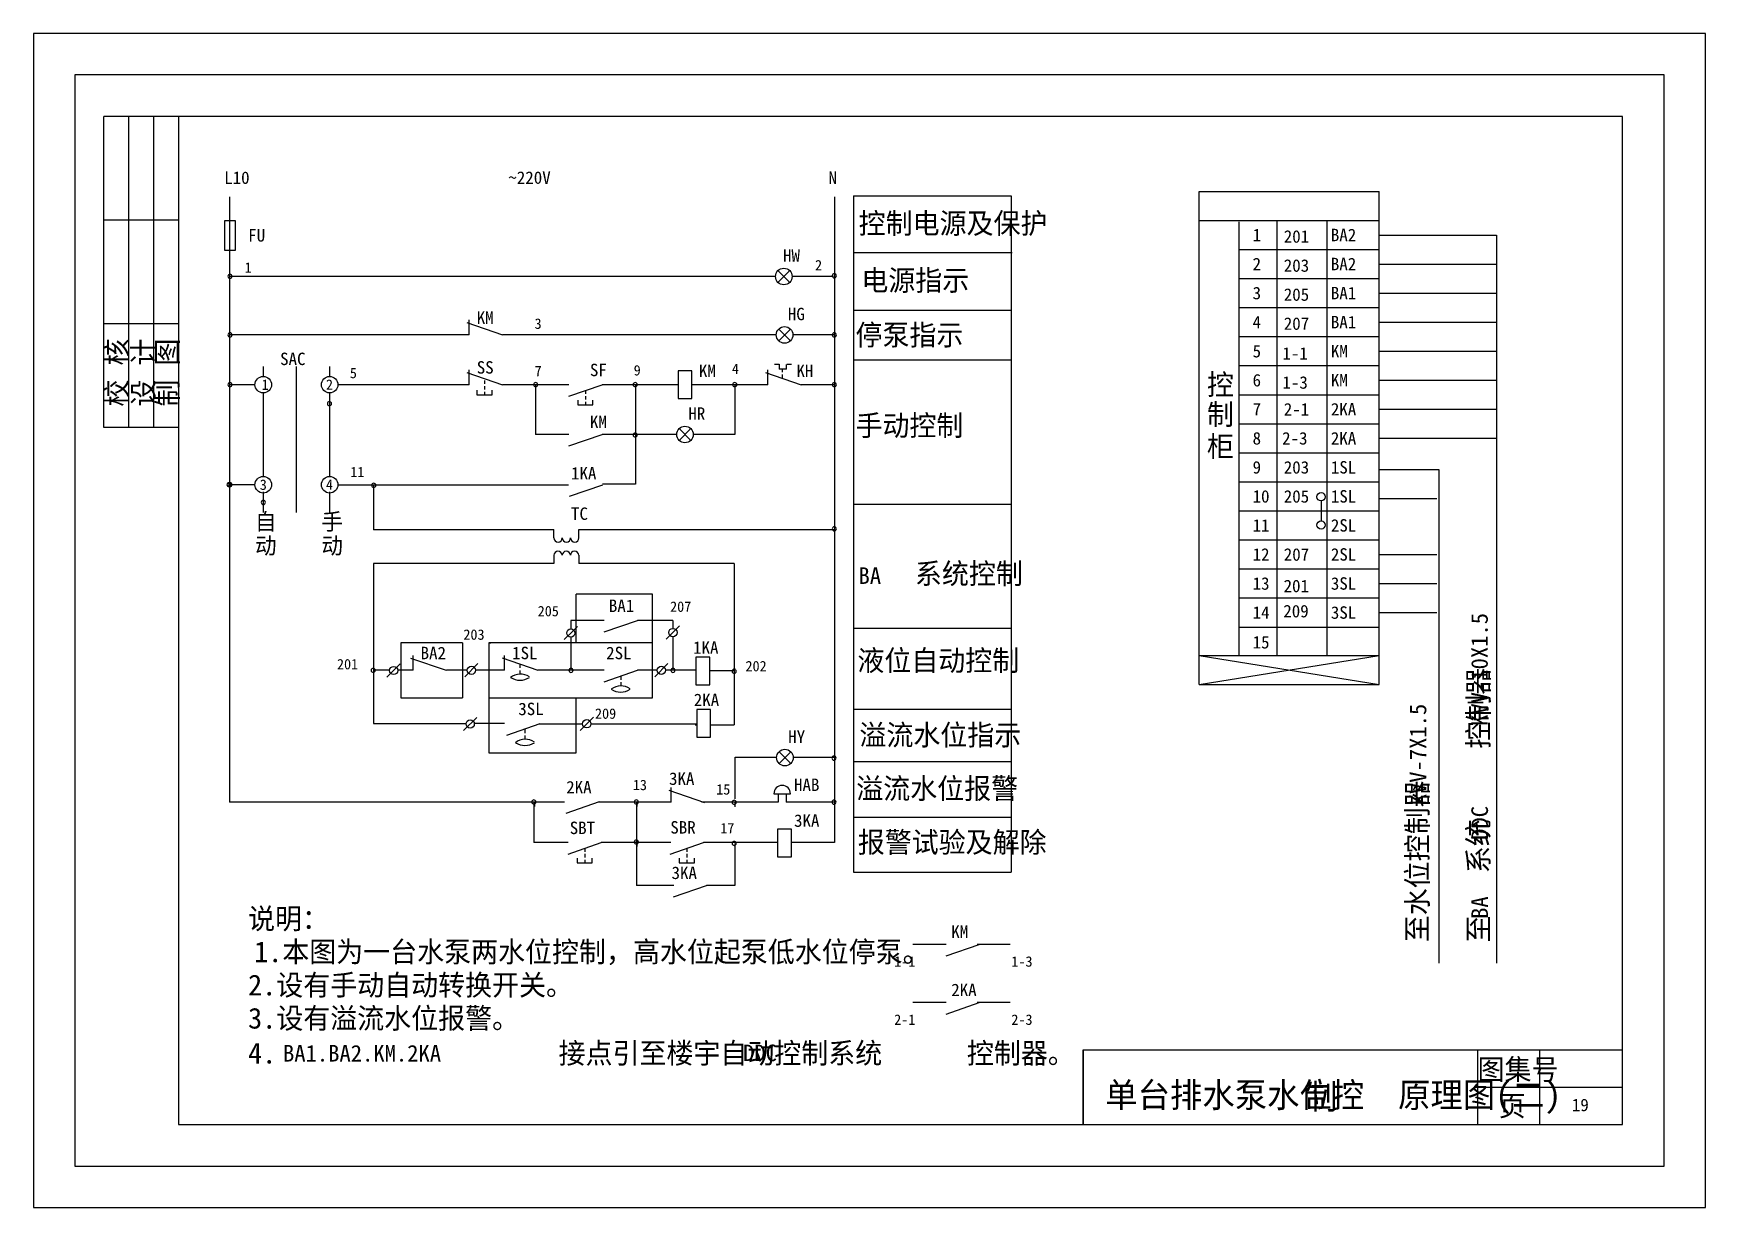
# Model space of a CAD drawing. Header units: metres. Extents: x 554 to 957, y 429 to 712.
import ezdxf

# ---------------------------------------------------------------- set-up
doc = ezdxf.new("R2010")
doc.units = ezdxf.units.M
for name, color, linetype in [('LGT1', 7, 'Continuous'), ('X2', 130, 'Continuous'), ('X4', 60, 'Continuous')]:
    doc.layers.add(name, color=color, linetype=linetype)

msp = doc.modelspace()

# ---------------------------------------------------------------- linework, layer by layer
for p, q in [((570.52, 616.7), (570.52, 691.7)), ((588.52, 691.7), (570.52, 691.7)), ((576.52, 616.7), (576.52, 691.7)), ((582.52, 616.7), (582.52, 691.7)), ((588.52, 666.7), (570.52, 666.7)), ((588.52, 641.7), (570.52, 641.7)), ((588.52, 616.7), (570.52, 616.7)), ((806.52, 466.7), (936.52, 466.7)), ((806.52, 466.7), (806.52, 448.7)), ((901.52, 466.7), (901.52, 448.7)), ((916.52, 466.7), (916.52, 448.7)), ((901.52, 457.7), (936.52, 457.7))]:
    msp.add_line(p, q)
for points in [[(553.52, 711.7), (553.52, 428.7), (956.52, 428.7), (956.52, 711.7)], [(563.52, 701.7), (563.52, 438.7), (946.52, 438.7), (946.52, 701.7)], [(588.52, 691.7), (588.52, 448.7), (936.52, 448.7), (936.52, 691.7)]]:
    msp.add_lwpolyline(points, close=True)
at = {"layer": 'LGT1'}
msp.add_lwpolyline([(806.52, 448.7), (806.52, 466.7), (936.52, 466.7)], dxfattribs=at)
at = {"layer": 'X2'}
for p, q in [((600.79, 672.28), (600.79, 526.44)), ((746.55, 672.28), (746.55, 516.67)), ((732.37, 653.12), (600.79, 653.12)), ((732.96, 651.7), (735.79, 654.53)), ((735.79, 651.7), (732.96, 654.53)), ((746.37, 653.12), (736.37, 653.12)), ((657.95, 642), (666.55, 639.04)), ((658.55, 639.04), (658.55, 642.64)), ((658.55, 639.04), (600.91, 639.04)), ((732.55, 639.04), (666.55, 639.04)), ((735.96, 637.62), (733.14, 640.45)), ((733.14, 637.62), (735.96, 640.45)), ((746.55, 639.04), (736.55, 639.04)), ((657.95, 630), (666.55, 627.04)), ((658.55, 627.04), (658.55, 630.64)), ((729.95, 630), (738.55, 627.04)), ((730.55, 627.04), (730.55, 630.64)), ((733.22, 631.87), (732.13, 631.87)), ((733.21, 631.98), (733.22, 630.79)), ((734.99, 630.79), (733.22, 630.79)), ((734.05, 630.06), (734.05, 630.79)), ((734.05, 628.63), (734.05, 629.48)), ((734.99, 630.79), (734.99, 631.88)), ((736.19, 631.87), (735.1, 631.87)), ((606.91, 627.04), (600.91, 627.04)), ((658.55, 627.04), (626.91, 627.04)), ((662.25, 628.07), (662.25, 627.21)), ((662.25, 626.72), (662.25, 625.87)), ((662.25, 625.28), (662.25, 624.56)), ((682.55, 627.04), (666.55, 627.04)), ((674.55, 627.04), (674.55, 615.04)), ((682.55, 624.28), (690.55, 627.04)), ((686.55, 625.66), (686.55, 624.8)), ((708.88, 627.04), (690.55, 627.04)), ((698.63, 627.08), (698.63, 603.04)), ((730.55, 627.04), (712.22, 627.04)), ((722.55, 627.04), (722.55, 615.04)), ((746.55, 627.04), (738.55, 627.04)), ((686.55, 624.31), (686.55, 623.45)), ((682.55, 615.04), (674.55, 615.04)), ((682.55, 612.28), (690.55, 615.04)), ((708.55, 615.04), (690.55, 615.04)), ((711.96, 613.62), (709.14, 616.45)), ((709.14, 613.62), (711.96, 616.45)), ((722.55, 615.04), (712.55, 615.04)), ((606.91, 602.93), (600.91, 602.93)), ((682.44, 602.82), (626.87, 602.82)), ((635.49, 602.82), (635.49, 592.09)), ((682.73, 600.13), (690.73, 602.89)), ((698.63, 603.04), (690.68, 603.04)), ((662.14, 592.09), (635.49, 592.09)), ((678.98, 592.09), (635.49, 592.09)), ((678.98, 590.11), (678.98, 592.11)), ((684.98, 590.11), (684.98, 592.11)), ((746.55, 592.09), (684.98, 592.09)), ((678.94, 585.91), (678.94, 583.91)), ((684.94, 585.91), (684.94, 583.91)), ((662.34, 583.94), (635.49, 583.94)), ((635.49, 583.94), (635.49, 545.34)), ((678.94, 583.94), (635.49, 583.94)), ((722.42, 583.94), (684.94, 583.94)), ((722.42, 583.94), (722.42, 545.09)), ((683.07, 570.2), (683.07, 568.18)), ((691.07, 570.2), (683.07, 570.2)), ((691.07, 567.44), (699.07, 570.2)), ((707.64, 570.2), (699.07, 570.2)), ((707.64, 570.2), (707.64, 568.29)), ((683.07, 566.18), (683.07, 558.2)), ((707.64, 566.29), (707.64, 558.39)), ((644.42, 561.16), (653.01, 558.19)), ((645.01, 558.19), (645.01, 561.79)), ((666.47, 561.17), (675.07, 558.2)), ((667.07, 558.2), (667.07, 561.8)), ((639.33, 558.2), (635.49, 558.2)), ((645.01, 558.2), (641.32, 558.2)), ((658.07, 558.2), (653.07, 558.2)), ((667.07, 558.2), (660.07, 558.2)), ((670.77, 559.69), (670.77, 558.79)), ((670.77, 558.18), (670.77, 557.29)), ((691.07, 558.2), (675.07, 558.2)), ((691.07, 555.44), (699.07, 558.2)), ((695.07, 556.82), (695.07, 555.93)), ((703.85, 558.2), (699.07, 558.2)), ((713.2, 558.2), (705.85, 558.2)), ((722.42, 558.06), (716.54, 558.06)), ((695.07, 555.32), (695.07, 554.43)), ((635.49, 545.34), (657.8, 545.34)), ((667.07, 545.34), (659.77, 545.34)), ((667.62, 542.58), (675.62, 545.34)), ((675.43, 545.27), (685.88, 545.27)), ((687.88, 545.27), (713.37, 545.27)), ((713.01, 545.09), (713.37, 545.09)), ((716.71, 545.09), (722.42, 545.09)), ((671.98, 543.96), (671.98, 543.06)), ((671.98, 542.45), (671.98, 541.56)), ((722.55, 537.29), (722.55, 527.23)), ((732.63, 537.15), (722.63, 537.15)), ((736.04, 535.73), (733.21, 538.56)), ((733.21, 535.73), (736.04, 538.56)), ((746.55, 537.15), (736.63, 537.15)), ((706.65, 529.33), (715.25, 526.36)), ((707.25, 526.44), (707.25, 529.96)), ((731.97, 528.44), (735.97, 528.44)), ((732.97, 528.44), (732.97, 526.44)), ((734.97, 528.44), (734.97, 526.44)), ((681.5, 526.44), (600.79, 526.44)), ((674.15, 526.44), (674.15, 516.67)), ((674.27, 526.42), (674.27, 525.37)), ((681.94, 523.79), (689.94, 526.55)), ((707.25, 526.44), (689.61, 526.44)), ((698.84, 526.44), (698.84, 506.32)), ((698.97, 526.42), (698.97, 525.37)), ((732.97, 526.44), (714.55, 526.44)), ((746.55, 526.44), (734.97, 526.44)), ((682.38, 516.67), (674.15, 516.67)), ((682.38, 513.91), (690.38, 516.67)), ((707.15, 516.67), (690.38, 516.67)), ((698.97, 516.79), (698.97, 515.75)), ((707, 513.91), (715, 516.67)), ((732.88, 516.67), (715, 516.67)), ((722.55, 516.45), (722.55, 515.4)), ((722.55, 516.29), (722.55, 506.32)), ((746.55, 516.67), (736.22, 516.67)), ((686.38, 515.29), (686.38, 514.43)), ((686.38, 513.94), (686.38, 513.08)), ((686.38, 512.5), (686.38, 511.78)), ((711, 515.29), (711, 514.43)), ((711, 513.94), (711, 513.08)), ((707.9, 506.32), (698.84, 506.32)), ((707.75, 503.56), (715.75, 506.32)), ((722.55, 506.32), (715.75, 506.32))]:
    msp.add_line(p, q, dxfattribs=at)
for points in [[(599.57, 666.5), (599.57, 659.49), (602.24, 659.49), (602.24, 666.5)], [(708.88, 630.38), (708.88, 623.7), (712.22, 623.7), (712.22, 630.38)], [(713.2, 561.36), (713.2, 554.68), (716.54, 554.68), (716.54, 561.36)], [(713.37, 548.75), (713.37, 542.07), (716.71, 542.07), (716.71, 548.75)], [(732.88, 519.88), (732.88, 513.2), (736.22, 513.2), (736.22, 519.88)]]:
    msp.add_lwpolyline(points, close=True, dxfattribs=at)
for points in [[(600.41, 653.16, 1), (601.41, 653.16, 1)], [(746.05, 653.29, 1), (747.05, 653.29, 1)], [(600.41, 639.04, 1), (601.41, 639.04, 1)], [(746.05, 639.04, 1), (747.05, 639.04, 1)], [(600.41, 627.04, 1), (601.41, 627.04, 1)], [(674.05, 627.04, 1), (675.05, 627.04, 1)], [(698.05, 627.04, 1), (699.05, 627.04, 1)], [(746.05, 627.04, 1), (747.05, 627.04, 1)], [(600.16, 602.93, 1), (601.16, 602.93, 1)], [(600.41, 602.93, 1), (601.41, 602.93, 1)], [(635.05, 602.78, 1), (636.05, 602.78, 1)], [(746.05, 592.3, 1), (747.05, 592.3, 1)], [(634.9, 558.2, 1), (635.9, 558.2, 1)], [(682.57, 558.2, 1), (683.57, 558.2, 1)], [(707.14, 558.18, 1), (708.14, 558.18, 1)], [(745.95, 537.03, 1), (746.95, 537.03, 1)], [(673.62, 526.44, 1), (674.62, 526.44, 1)], [(698.31, 526.44, 1), (699.31, 526.44, 1)], [(745.95, 526.42, 1), (746.95, 526.42, 1)], [(698.31, 516.81, 1), (699.31, 516.81, 1)], [(721.9, 516.47, 1), (722.9, 516.47, 1)]]:
    msp.add_lwpolyline(points, format="xyb", close=True, dxfattribs=at)
for points in [[(660.42, 625.74), (660.42, 624.56), (664.08, 624.56), (664.07, 625.74)], [(684.72, 623.32), (684.72, 622.15), (688.38, 622.15), (688.37, 623.32)], [(684.55, 512.95), (684.55, 511.78), (688.21, 511.78), (688.2, 512.95)], [(709.17, 512.95), (709.17, 511.78), (712.83, 511.78), (712.82, 512.95)]]:
    msp.add_lwpolyline(points, dxfattribs=at)
for centre in [(734.37, 653.12), (734.55, 639.04), (710.55, 615.04), (734.63, 537.15)]:
    msp.add_circle(centre, 2, dxfattribs=at)
for centre, radius, start, end in [((679.98, 590.11), 1, 180, 0), ((681.98, 590.11), 1, 180, 0), ((683.98, 590.11), 1, 180, 0), ((679.94, 585.91), 1, 0, 180), ((681.94, 585.91), 1, 0, 180), ((683.94, 585.91), 1, 0, 180), ((670.88, 553.4), 3.89, 56.02, 127.9), ((670.77, 560.07), 4.26, 237.61, 302.39), ((672.09, 537.67), 3.89, 56.02, 127.9), ((671.98, 544.34), 4.26, 237.61, 302.39), ((733.97, 528.44), 2, 0, 180)]:
    msp.add_arc(centre, radius, start, end, dxfattribs=at)
at = {"layer": 'X4'}
for p, q in [((834.51, 554.8), (834.51, 673.63)), ((834.51, 673.63), (877.89, 673.63)), ((877.89, 554.8), (877.89, 673.63)), ((751.16, 672.54), (751.16, 509.52)), ((751.16, 672.54), (789.16, 672.54)), ((789.16, 672.54), (789.16, 509.52)), ((834.51, 666.63), (877.89, 666.63)), ((844.09, 561.79), (844.09, 666.33)), ((853.27, 561.79), (853.27, 666.63)), ((865.34, 561.79), (865.34, 666.63)), ((877.89, 663.07), (906.1, 663.07)), ((906.1, 663.07), (906.1, 487.61)), ((751.41, 658.91), (789.41, 658.91)), ((844.09, 659.63), (877.89, 659.63)), ((877.89, 656.07), (906.1, 656.07)), ((844.09, 652.63), (877.89, 652.63)), ((877.89, 649.07), (906.1, 649.07)), ((751.16, 645.04), (789.16, 645.04)), ((844.09, 645.63), (877.89, 645.63)), ((877.89, 642.07), (906.1, 642.07)), ((844.09, 638.63), (877.89, 638.63)), ((751.16, 633.04), (789.16, 633.04)), ((877.89, 635.09), (906.1, 635.09)), ((608.91, 631.43), (608.91, 629.04)), ((616.87, 631.43), (616.87, 596.25)), ((624.91, 631.43), (624.91, 629.04)), ((844.09, 631.63), (877.89, 631.63)), ((608.91, 625.04), (608.91, 604.93)), ((624.91, 625.04), (624.91, 604.93)), ((877.89, 628.09), (906.1, 628.09)), ((686.55, 622.87), (686.55, 622.15)), ((844.09, 624.63), (877.89, 624.63)), ((877.94, 621.13), (906.1, 621.13)), ((844.09, 617.63), (877.89, 617.63)), ((877.94, 614.13), (906.1, 614.13)), ((844.09, 610.63), (877.89, 610.63)), ((877.89, 606.63), (892.23, 606.63)), ((892.23, 606.63), (892.23, 487.61)), ((608.91, 601.18), (608.91, 597.19)), ((608.91, 600.93), (608.91, 597.69)), ((608.91, 600.93), (608.91, 596.25)), ((624.91, 601.18), (624.91, 597.19)), ((624.91, 600.93), (624.91, 596.25)), ((844.09, 603.63), (877.89, 603.63)), ((751.16, 598.28), (789.16, 598.28)), ((844.09, 596.63), (877.89, 596.63)), ((863.88, 599.02), (863.88, 594.21)), ((877.89, 599.63), (891.79, 599.63)), ((844.09, 589.63), (877.89, 589.63)), ((877.89, 586.07), (891.79, 586.07)), ((844.09, 582.63), (877.89, 582.63)), ((702.73, 576.55), (684.31, 576.55)), ((684.31, 564.88), (684.31, 576.55)), ((702.73, 551.56), (702.73, 576.55)), ((877.89, 579.11), (891.79, 579.11)), ((844.09, 575.63), (877.89, 575.63)), ((684.63, 568.77), (683.75, 567.89)), ((707.64, 570.2), (705.48, 570.2)), ((709.23, 568.89), (706.05, 565.7)), ((751.16, 568.39), (789.16, 568.39)), ((844.09, 568.63), (877.89, 568.63)), ((877.89, 572.11), (891.79, 572.11)), ((642.08, 564.85), (642.08, 551.56)), ((656.94, 564.85), (642.08, 564.85)), ((656.94, 564.85), (656.94, 551.56)), ((663.24, 564.85), (663.24, 538.33)), ((702.73, 564.85), (663.24, 564.85)), ((663.24, 564.81), (663.77, 564.81)), ((683.75, 567.89), (681.45, 565.59)), ((702.62, 564.85), (702.62, 564.16)), ((834.51, 561.79), (877.89, 554.8)), ((834.51, 554.8), (877.89, 561.79)), ((834.51, 561.79), (877.89, 561.79)), ((641.92, 559.74), (638.73, 556.55)), ((660.66, 559.8), (657.48, 556.61)), ((706.44, 559.8), (703.25, 556.61)), ((707.72, 558.22), (706.14, 558.22)), ((834.51, 554.8), (877.89, 554.8)), ((642.08, 551.56), (656.94, 551.56)), ((663.24, 551.56), (702.73, 551.56)), ((684.31, 538.33), (684.31, 551.62)), ((751.16, 548.84), (789.16, 548.84)), ((660.37, 546.85), (657.19, 543.66)), ((688.47, 546.9), (685.29, 543.72)), ((663.24, 538.33), (684.31, 538.33)), ((751.16, 536.25), (789.16, 536.25)), ((722.55, 526.35), (722.55, 525.3)), ((751.16, 522.78), (789.16, 522.78)), ((711, 512.5), (711, 511.78)), ((751.16, 509.52), (789.16, 509.52)), ((773.49, 492.14), (765.49, 492.14)), ((773.49, 489.38), (781.49, 492.14)), ((788.96, 492.14), (780.96, 492.14)), ((773.49, 478.11), (765.49, 478.11)), ((773.49, 475.35), (781.49, 478.11)), ((788.96, 478.11), (780.96, 478.11))]:
    msp.add_line(p, q, dxfattribs=at)
for points in [[(722.05, 627.04, 1), (723.05, 627.04, 1)], [(624.36, 622.45, 1), (625.36, 622.45, 1)], [(698.05, 614.9, 1), (699.05, 614.9, 1)], [(608.43, 598.65, 1), (609.43, 598.65, 1)], [(721.91, 557.97, 1), (722.91, 557.97, 1)], [(721.9, 526.37, 1), (722.9, 526.37, 1)]]:
    msp.add_lwpolyline(points, format="xyb", close=True, dxfattribs=at)
for centre, radius in [((608.91, 627.04), 2), ((624.91, 627.04), 2), ((608.91, 602.93), 2), ((624.91, 602.93), 2), ((863.85, 600.02), 1), ((863.85, 593.21), 1), ((707.64, 567.29), 1), ((683.04, 567.18), 1), ((640.33, 558.15), 1), ((659.07, 558.2), 1), ((704.85, 558.2), 1), ((658.78, 545.26), 1), ((686.88, 545.31), 1)]:
    msp.add_circle(centre, radius, dxfattribs=at)
for centre, radius, start, end in [((695.18, 550.54), 3.89, 56.02, 127.9), ((695.07, 557.21), 4.26, 237.61, 302.39)]:
    msp.add_arc(centre, radius, start, end, dxfattribs=at)

# ---------------------------------------------------------------- texts
for s, p in [('校 核', (576.07, 621.75)), ('设 计', (582.51, 621.75)), ('制 图', (588.27, 621.75))]:
    msp.add_text(s, height=5, rotation=90).set_placement(p)
for s, p in [('图集号', (901.58, 459.49)), ('页', (906.68, 450.74))]:
    msp.add_text(s, height=5).set_placement(p)
for s, height, p in [('L10', 3, (599.49, 675.43)), ('~220V', 3, (667.98, 675.45)), ('N', 3, (745.14, 675.43)), ('控制电源及保护', 5, (752.41, 663.44)), ('FU', 3, (605.28, 661.54)), ('1', 3, (847.35, 661.62)), ('201', 3, (854.86, 661.26)), ('BA2', 3, (866.21, 661.62)), ('HW', 3, (734.17, 656.66)), ('2', 2.5, (741.9, 654.6)), ('2', 3, (847.35, 654.62)), ('203', 3, (854.86, 654.26)), ('BA2', 3, (866.21, 654.62)), ('1', 2.5, (604.43, 654.02)), ('电源指示', 5, (753.06, 649.71)), ('3', 3, (847.35, 647.62)), ('205', 3, (854.86, 647.26)), ('BA1', 3, (866.21, 647.62)), ('HG', 3, (735.35, 642.58)), ('KM', 3, (660.36, 641.7)), ('3', 2.5, (674.29, 640.5)), ('停泵指示', 5, (751.65, 636.53)), ('4', 3, (847.35, 640.62)), ('207', 3, (854.86, 640.26)), ('BA1', 3, (866.21, 640.62)), ('SAC', 3, (612.97, 631.76)), ('SS', 3, (660.36, 629.7)), ('5', 3, (847.35, 633.62)), ('1-1', 3, (854.54, 633.07)), ('KM', 3, (866.21, 633.62)), ('5', 2.5, (629.78, 628.6)), ('7', 2.5, (674.32, 629.09)), ('SF', 3, (687.64, 629.09)), ('9', 2.5, (698.18, 629.26)), ('KM', 3, (713.91, 628.87)), ('4', 2.5, (721.86, 629.63)), ('KH', 3, (737.41, 628.87)), ('控', 5, (836.37, 624.57)), ('6', 3, (847.35, 626.62)), ('1-3', 3, (854.54, 626.07)), ('KM', 3, (866.21, 626.62)), ('1', 2.5, (608.52, 625.79)), ('2', 2.5, (624.02, 625.81)), ('HR', 3, (711.35, 618.58)), ('制', 5, (836.37, 617.37)), ('7', 3, (847.35, 619.62)), ('2-1', 3, (854.86, 619.61)), ('2KA', 3, (866.21, 619.62)), ('KM', 3, (687.64, 616.59)), ('手动控制', 5, (751.65, 614.71)), ('柜', 5, (836.37, 609.65)), ('8', 3, (847.35, 612.62)), ('2-3', 3, (854.46, 612.61)), ('2KA', 3, (866.21, 612.62)), ('9', 3, (847.35, 605.62)), ('203', 3, (854.86, 605.61)), ('1SL', 3, (866.21, 605.62)), ('11', 2.5, (629.88, 604.75)), ('1KA', 3, (683.08, 604.19)), ('3', 2.5, (608.07, 601.68)), ('4', 2.5, (624.02, 601.71)), ('10', 3, (847.35, 598.62)), ('205', 3, (854.86, 598.61)), ('1SL', 3, (866.21, 598.62)), ('自', 4, (606.92, 592.02)), ('手', 4, (622.92, 592.02)), ('TC', 3, (683.08, 594.45)), ('11', 3, (847.35, 591.62)), ('2SL', 3, (866.21, 591.62)), ('动', 4, (606.92, 586.26)), ('动', 4, (622.92, 586.26)), ('    系统控制', 5, (752.37, 579.01)), ('12', 3, (847.35, 584.62)), ('207', 3, (854.86, 584.61)), ('2SL', 3, (866.21, 584.62)), ('BA ', 4, (752.37, 579.01)), ('13', 3, (847.35, 577.62)), ('3SL', 3, (866.21, 577.62)), ('201', 3, (854.82, 577.02)), ('205', 2.5, (675.05, 571.22)), ('BA1', 3, (692.2, 572.25)), ('207', 2.5, (706.96, 572.29)), ('14', 3, (847.35, 570.62)), ('209', 3, (854.75, 570.96)), ('3SL', 3, (866.21, 570.62)), ('203', 2.5, (657.14, 565.56)), ('1KA', 3, (712.5, 562.17)), ('15', 3, (847.35, 563.46)), ('201', 2.5, (626.68, 558.43)), ('BA2', 3, (646.83, 560.86)), ('1SL', 3, (668.88, 560.87)), ('2SL', 3, (691.55, 560.87)), ('202', 2.5, (725.13, 557.96)), ('液位自动控制', 5, (752.11, 558.07)), ('2KA', 3, (712.67, 549.57)), ('3SL', 3, (670.37, 547.39)), ('209', 2.5, (688.86, 546.51)), ('溢流水位指示', 5, (752.59, 540.12)), ('HY', 3, (735.43, 540.69)), ('3KA', 3, (706.7, 530.58)), ('HAB', 3, (736.83, 529.1)), ('溢流水位报警', 5, (751.83, 527.22)), ('2KA', 3, (681.92, 528.52)), ('13', 2.5, (697.98, 529.31)), ('15', 2.5, (718.07, 528.25)), ('SBT', 3, (682.77, 518.72)), ('SBR', 3, (707.01, 518.84)), ('17', 2.5, (719.05, 518.9)), ('3KA', 3, (736.83, 520.47)), ('报警试验及解除', 5, (752.2, 514.26)), ('3KA', 3, (707.31, 507.89)), ('说明：', 5, (605.25, 495.84)), ('KM', 3, (774.72, 493.69)), ('1.本图为一台水泵两水位控制，高水位起泵低水位停泵。', 5, (606.7, 487.84)), ('1-1', 2.5, (760.97, 486.76)), ('1-3', 2.5, (789.21, 486.76)), ('2.设有手动自动转换开关。', 5, (605.25, 479.84)), ('2KA', 3, (774.72, 479.66)), ('3.设有溢流水位报警。', 5, (605.25, 471.84)), ('2-1', 2.5, (760.97, 472.74)), ('2-3', 2.5, (789.21, 472.74)), ('4.                    接点引至楼宇自动控制系统      控制器。', 5, (605.25, 463.42)), ('BA1.BA2.KM.2KA', 4, (613.67, 463.89)), ('DDC', 4, (724.55, 463.99)), ('单台排水泵水位控  原理图(二)', 6, (811.85, 452.83)), ('制', 6, (860, 452.42)), ('19', 3, (924.3, 451.93))]:
    msp.add_text(s, height=height, dxfattribs=at).set_placement(p)
for s, height, p in [('KVV-10X1.5', 4, (904.03, 544.8)), ('至   系统     控制器 ', 5, (904.26, 492.6)), ('KVV-7X1.5', 4, (889.21, 525.64)), ('至水位控制器', 5, (889.54, 492.65)), ('BA     DDC', 4, (904.08, 498.27))]:
    msp.add_text(s, height=height, rotation=90, dxfattribs=at).set_placement(p)

doc.saveas('drawing.dxf')
